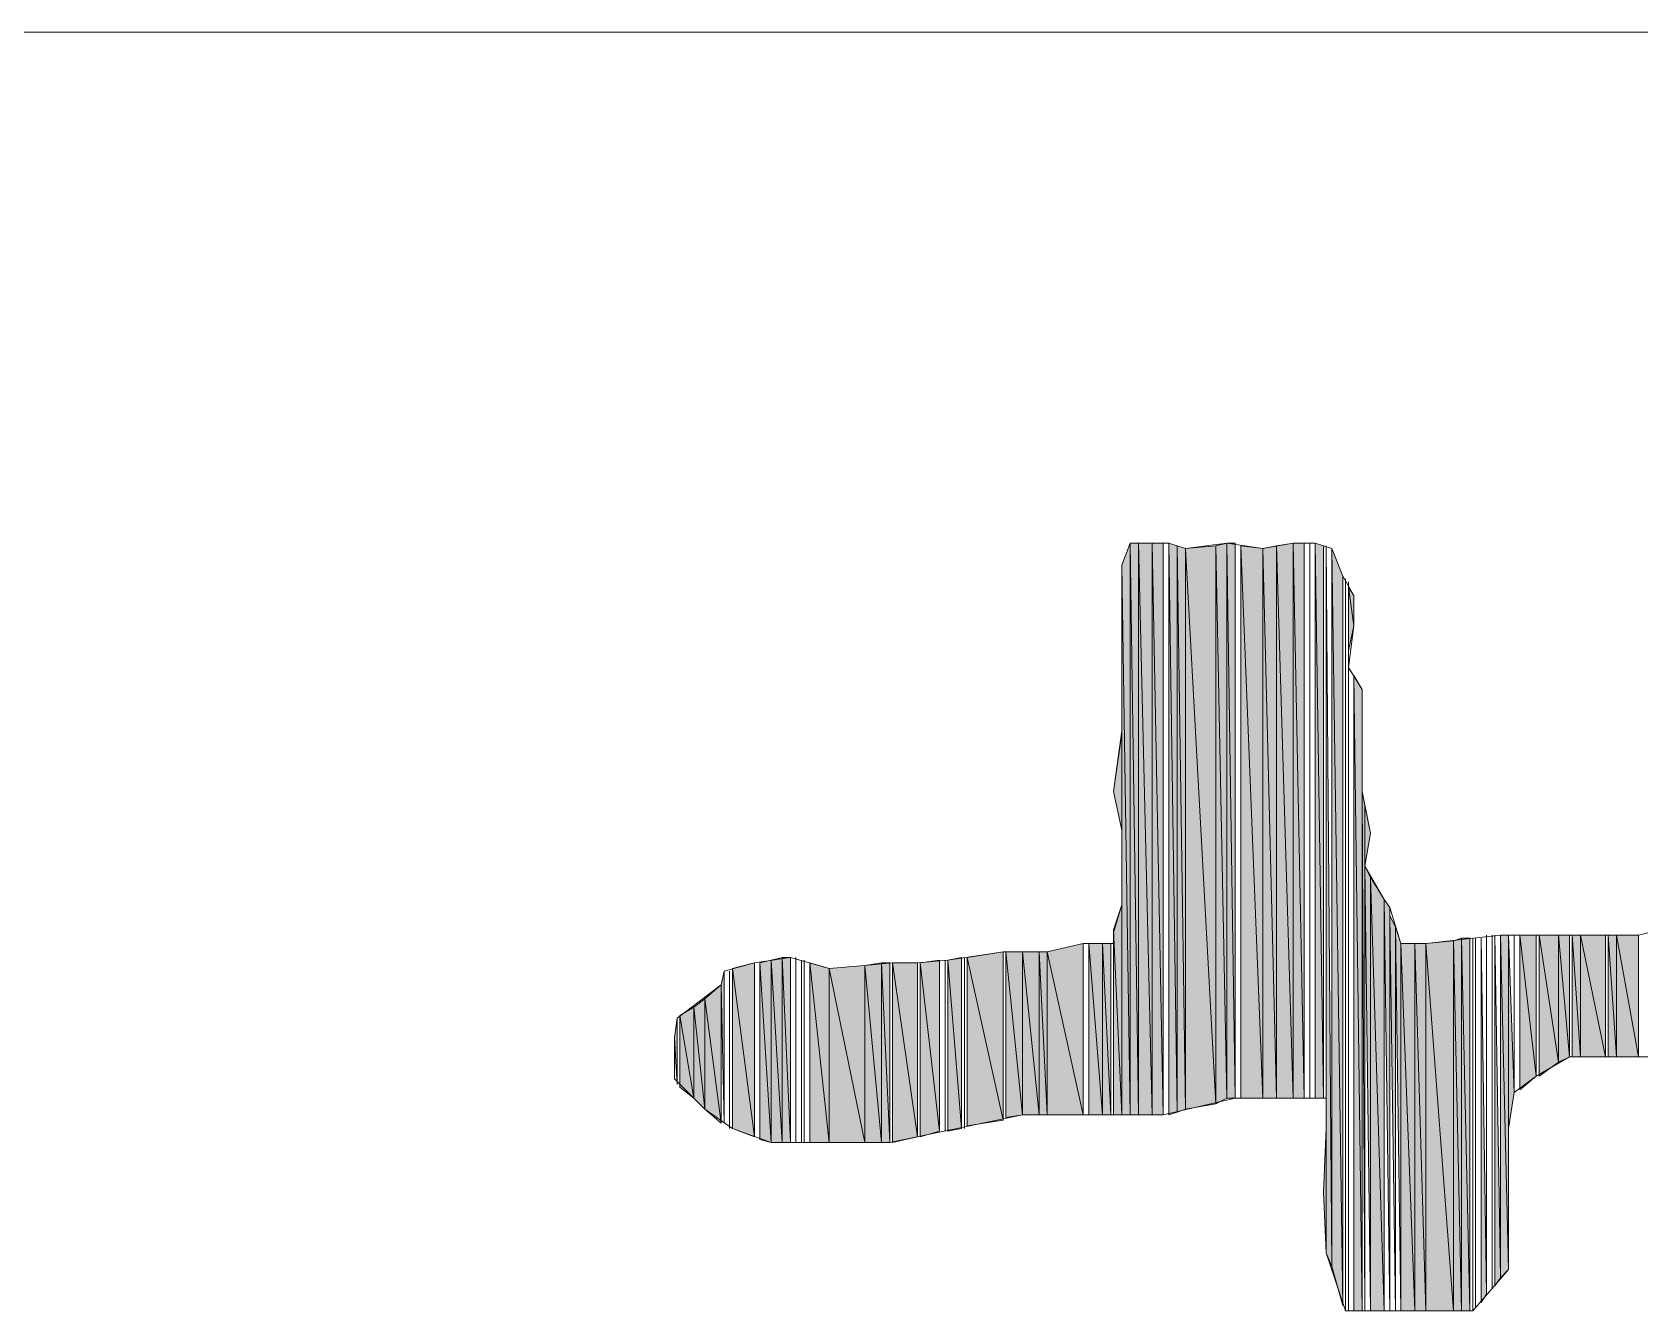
# Model space of a CAD drawing. Header units: millimetres. Extents: x -30643 to 86172, y -19411 to 63186.
# Drawn here: x 82180.1 to 82589.6, y 2880.5 to 3206.3 of the extents above; entities that cross this region are included whole.
import ezdxf

# ---------------------------------------------------------------- set-up
doc = ezdxf.new("R2010")
doc.units = ezdxf.units.MM

msp = doc.modelspace()

# ---------------------------------------------------------------- hatches: boundary and pattern name
h = msp.add_hatch(color=0)
h.dxf.hatch_style = 2
h.paths.add_polyline_path([(82459.75, 2930.44), (82459.75, 3076.1), (82457.64, 3070.47)])
h = msp.add_hatch(color=0)
h.dxf.hatch_style = 2
h.paths.add_polyline_path([(82459.75, 2930.44), (82461.86, 2930.44), (82459.75, 3076.1)])
h = msp.add_hatch(color=0)
h.dxf.hatch_style = 2
h.paths.add_polyline_path([(82461.86, 2930.44), (82461.86, 3076.1), (82459.75, 3076.1)])
h = msp.add_hatch(color=0)
h.dxf.hatch_style = 2
h.paths.add_polyline_path([(82461.86, 2930.44), (82465.38, 2930.44), (82461.86, 3076.1)])
h = msp.add_hatch(color=0)
h.dxf.hatch_style = 2
h.paths.add_polyline_path([(82465.38, 2930.44), (82465.38, 3076.1), (82461.86, 3076.1)])
h = msp.add_hatch(color=0)
h.dxf.hatch_style = 2
h.paths.add_polyline_path([(82465.38, 2930.44), (82468.2, 2930.44), (82465.38, 3076.1)])
h = msp.add_hatch(color=0)
h.dxf.hatch_style = 2
h.paths.add_polyline_path([(82468.2, 2930.44), (82468.2, 3076.1), (82465.38, 3076.1)])
h = msp.add_hatch(color=0)
h.dxf.hatch_style = 2
h.paths.add_polyline_path([(82469.6, 2930.44), (82471.71, 2931.14), (82469.6, 3076.1)])
h = msp.add_hatch(color=0)
h.dxf.hatch_style = 2
h.paths.add_polyline_path([(82471.71, 2931.14), (82471.71, 3075.4), (82469.6, 3076.1)])
h = msp.add_hatch(color=0)
h.dxf.hatch_style = 2
h.paths.add_polyline_path([(82484.38, 2934.66), (82484.38, 3076.1), (82481.57, 3075.4)])
h = msp.add_hatch(color=0)
h.dxf.hatch_style = 2
h.paths.add_polyline_path([(82484.38, 2934.66), (82486.49, 2934.66), (82484.38, 3076.1)])
h = msp.add_hatch(color=0)
h.dxf.hatch_style = 2
h.paths.add_polyline_path([(82486.49, 2934.66), (82486.49, 3076.1), (82484.38, 3076.1)])
h = msp.add_hatch(color=0)
h.dxf.hatch_style = 2
h.paths.add_polyline_path([(82501.27, 2934.66), (82501.27, 3076.1), (82497.05, 3075.4)])
h = msp.add_hatch(color=0)
h.dxf.hatch_style = 2
h.paths.add_polyline_path([(82501.27, 2934.66), (82504.08, 2934.66), (82501.27, 3076.1)])
h = msp.add_hatch(color=0)
h.dxf.hatch_style = 2
h.paths.add_polyline_path([(82504.08, 2934.66), (82504.08, 3076.1), (82501.27, 3076.1)])
h = msp.add_hatch(color=0)
h.dxf.hatch_style = 2
h.paths.add_polyline_path([(82506.9, 2934.66), (82509.01, 2934.66), (82506.9, 3076.1)])
h = msp.add_hatch(color=0)
h.dxf.hatch_style = 2
h.paths.add_polyline_path([(82509.01, 2934.66), (82509.01, 3075.4), (82506.9, 3076.1)])
h = msp.add_hatch(color=0)
h.dxf.hatch_style = 2
h.paths.add_polyline_path([(82471.71, 2931.14), (82473.83, 2931.85), (82471.71, 3075.4)])
h = msp.add_hatch(color=0)
h.dxf.hatch_style = 2
h.paths.add_polyline_path([(82473.83, 2931.85), (82473.83, 3074.69), (82471.71, 3075.4)])
h = msp.add_hatch(color=0)
h.dxf.hatch_style = 2
h.paths.add_polyline_path([(82481.57, 2933.25), (82481.57, 3075.4), (82473.83, 3074.69)])
h = msp.add_hatch(color=0)
h.dxf.hatch_style = 2
h.paths.add_polyline_path([(82473.83, 2931.85), (82481.57, 2933.25), (82473.83, 3074.69)])
h = msp.add_hatch(color=0)
h.dxf.hatch_style = 2
h.paths.add_polyline_path([(82481.57, 2933.25), (82484.38, 2934.66), (82481.57, 3075.4)])
h = msp.add_hatch(color=0)
h.dxf.hatch_style = 2
h.paths.add_polyline_path([(82487.9, 2934.66), (82493.53, 2934.66), (82487.9, 3075.4)])
h = msp.add_hatch(color=0)
h.dxf.hatch_style = 2
h.paths.add_polyline_path([(82493.53, 2934.66), (82493.53, 3074.69), (82487.9, 3075.4)])
h = msp.add_hatch(color=0)
h.dxf.hatch_style = 2
h.paths.add_polyline_path([(82497.05, 2934.66), (82497.05, 3075.4), (82493.53, 3074.69)])
h = msp.add_hatch(color=0)
h.dxf.hatch_style = 2
h.paths.add_polyline_path([(82493.53, 2934.66), (82497.05, 2934.66), (82493.53, 3074.69)])
h = msp.add_hatch(color=0)
h.dxf.hatch_style = 2
h.paths.add_polyline_path([(82497.05, 2934.66), (82501.27, 2934.66), (82497.05, 3075.4)])
h = msp.add_hatch(color=0)
h.dxf.hatch_style = 2
h.paths.add_polyline_path([(82509.71, 2895.25), (82511.12, 2891.74), (82509.71, 3075.4)])
h = msp.add_hatch(color=0)
h.dxf.hatch_style = 2
h.paths.add_polyline_path([(82511.12, 2891.74), (82513.94, 2881.88), (82511.12, 3074.69)])
h = msp.add_hatch(color=0)
h.dxf.hatch_style = 2
h.paths.add_polyline_path([(82513.94, 2881.88), (82513.94, 3067.66), (82511.12, 3074.69)])
h = msp.add_hatch(color=0)
h.dxf.hatch_style = 2
h.paths.add_polyline_path([(82457.64, 2930.44), (82459.75, 2930.44), (82457.64, 3070.47)])
h = msp.add_hatch(color=0)
h.dxf.hatch_style = 2
h.paths.add_polyline_path([(82515.34, 3044.43), (82515.34, 3048.66), (82515.34, 3066.25)])
h = msp.add_hatch(color=0)
h.dxf.hatch_style = 2
h.paths.add_polyline_path([(82515.34, 3048.66), (82516.75, 3054.99), (82515.34, 3064.84)])
h = msp.add_hatch(color=0)
h.dxf.hatch_style = 2
h.paths.add_polyline_path([(82516.75, 3054.99), (82516.75, 3062.73), (82515.34, 3064.84)])
h = msp.add_hatch(color=0)
h.dxf.hatch_style = 2
h.paths.add_polyline_path([(82516.75, 2880.48), (82518.86, 2880.48), (82516.75, 3042.32)])
h = msp.add_hatch(color=0)
h.dxf.hatch_style = 2
h.paths.add_polyline_path([(82518.86, 2880.48), (82518.86, 3038.8), (82516.75, 3042.32)])
h = msp.add_hatch(color=0)
h.dxf.hatch_style = 2
h.paths.add_polyline_path([(82457.64, 3002.92), (82457.64, 3027.55), (82455.53, 3012.77)])
h = msp.add_hatch(color=0)
h.dxf.hatch_style = 2
h.paths.add_polyline_path([(82519.57, 2880.48), (82519.57, 3009.25), (82518.86, 3012.77)])
h = msp.add_hatch(color=0)
h.dxf.hatch_style = 2
h.paths.add_polyline_path([(82519.57, 2993.77), (82520.97, 3002.21), (82519.57, 3009.25)])
h = msp.add_hatch(color=0)
h.dxf.hatch_style = 2
h.paths.add_polyline_path([(82520.97, 2880.48), (82520.97, 2990.95), (82519.57, 2993.77)])
h = msp.add_hatch(color=0)
h.dxf.hatch_style = 2
h.paths.add_polyline_path([(82520.97, 2880.48), (82524.49, 2880.48), (82520.97, 2990.95)])
h = msp.add_hatch(color=0)
h.dxf.hatch_style = 2
h.paths.add_polyline_path([(82524.49, 2880.48), (82524.49, 2985.32), (82520.97, 2990.95)])
h = msp.add_hatch(color=0)
h.dxf.hatch_style = 2
h.paths.add_polyline_path([(82457.64, 2930.44), (82457.64, 2983.92), (82455.53, 2977.58)])
h = msp.add_hatch(color=0)
h.dxf.hatch_style = 2
h.paths.add_polyline_path([(82525.9, 2880.48), (82525.9, 2983.21), (82524.49, 2985.32)])
h = msp.add_hatch(color=0)
h.dxf.hatch_style = 2
h.paths.add_polyline_path([(82525.9, 2880.48), (82525.9, 2981.1), (82525.9, 2983.21)])
h = msp.add_hatch(color=0)
h.dxf.hatch_style = 2
h.paths.add_polyline_path([(82455.53, 2930.44), (82457.64, 2930.44), (82455.53, 2977.58)])
h = msp.add_hatch(color=0)
h.dxf.hatch_style = 2
h.paths.add_polyline_path([(82527.31, 2880.48), (82527.31, 2978.29), (82525.9, 2981.1)])
h = msp.add_hatch(color=0)
h.dxf.hatch_style = 2
h.paths.add_polyline_path([(82528.71, 2880.48), (82528.71, 2974.07), (82527.31, 2978.29)])
h = msp.add_hatch(color=0)
h.dxf.hatch_style = 2
h.paths.add_polyline_path([(82447.79, 2930.44), (82447.79, 2974.07), (82438.64, 2971.96)])
h = msp.add_hatch(color=0)
h.dxf.hatch_style = 2
h.paths.add_polyline_path([(82449.2, 2930.44), (82452.72, 2930.44), (82449.2, 2974.07)])
h = msp.add_hatch(color=0)
h.dxf.hatch_style = 2
h.paths.add_polyline_path([(82452.72, 2930.44), (82452.72, 2974.07), (82449.2, 2974.07)])
h = msp.add_hatch(color=0)
h.dxf.hatch_style = 2
h.paths.add_polyline_path([(82452.72, 2930.44), (82454.83, 2930.44), (82452.72, 2974.07)])
h = msp.add_hatch(color=0)
h.dxf.hatch_style = 2
h.paths.add_polyline_path([(82454.83, 2930.44), (82454.83, 2974.07), (82452.72, 2974.07)])
h = msp.add_hatch(color=0)
h.dxf.hatch_style = 2
h.paths.add_polyline_path([(82528.71, 2880.48), (82532.23, 2880.48), (82528.71, 2974.07)])
h = msp.add_hatch(color=0)
h.dxf.hatch_style = 2
h.paths.add_polyline_path([(82532.23, 2880.48), (82532.23, 2974.07), (82528.71, 2974.07)])
h = msp.add_hatch(color=0)
h.dxf.hatch_style = 2
h.paths.add_polyline_path([(82532.23, 2880.48), (82535.05, 2880.48), (82532.23, 2974.07)])
h = msp.add_hatch(color=0)
h.dxf.hatch_style = 2
h.paths.add_polyline_path([(82535.05, 2880.48), (82535.05, 2974.07), (82532.23, 2974.07)])
h = msp.add_hatch(color=0)
h.dxf.hatch_style = 2
h.paths.add_polyline_path([(82542.08, 2880.48), (82542.08, 2974.77), (82535.05, 2974.07)])
h = msp.add_hatch(color=0)
h.dxf.hatch_style = 2
h.paths.add_polyline_path([(82535.05, 2880.48), (82542.08, 2880.48), (82535.05, 2974.07)])
h = msp.add_hatch(color=0)
h.dxf.hatch_style = 2
h.paths.add_polyline_path([(82544.19, 2880.48), (82544.19, 2975.47), (82542.08, 2974.77)])
h = msp.add_hatch(color=0)
h.dxf.hatch_style = 2
h.paths.add_polyline_path([(82542.08, 2880.48), (82544.19, 2880.48), (82542.08, 2974.77)])
h = msp.add_hatch(color=0)
h.dxf.hatch_style = 2
h.paths.add_polyline_path([(82544.19, 2880.48), (82546.3, 2880.48), (82544.19, 2975.47)])
h = msp.add_hatch(color=0)
h.dxf.hatch_style = 2
h.paths.add_polyline_path([(82546.3, 2880.48), (82546.3, 2975.47), (82544.19, 2975.47)])
h = msp.add_hatch(color=0)
h.dxf.hatch_style = 2
h.paths.add_polyline_path([(82549.12, 2882.59), (82550.53, 2884.7), (82549.12, 2975.47)])
h = msp.add_hatch(color=0)
h.dxf.hatch_style = 2
h.paths.add_polyline_path([(82552.64, 2886.81), (82554.05, 2888.92), (82552.64, 2976.18)])
h = msp.add_hatch(color=0)
h.dxf.hatch_style = 2
h.paths.add_polyline_path([(82554.05, 2888.92), (82556.16, 2891.03), (82554.05, 2976.18)])
h = msp.add_hatch(color=0)
h.dxf.hatch_style = 2
h.paths.add_polyline_path([(82556.16, 2891.03), (82556.16, 2976.18), (82554.05, 2976.18)])
h = msp.add_hatch(color=0)
h.dxf.hatch_style = 2
h.paths.add_polyline_path([(82556.16, 2926.92), (82557.56, 2936.07), (82556.16, 2976.18)])
h = msp.add_hatch(color=0)
h.dxf.hatch_style = 2
h.paths.add_polyline_path([(82558.97, 2936.77), (82563.19, 2940.29), (82558.97, 2976.18)])
h = msp.add_hatch(color=0)
h.dxf.hatch_style = 2
h.paths.add_polyline_path([(82563.19, 2940.29), (82563.19, 2976.18), (82558.97, 2976.18)])
h = msp.add_hatch(color=0)
h.dxf.hatch_style = 2
h.paths.add_polyline_path([(82563.9, 2940.29), (82568.82, 2943.81), (82563.9, 2976.18)])
h = msp.add_hatch(color=0)
h.dxf.hatch_style = 2
h.paths.add_polyline_path([(82568.82, 2943.81), (82568.82, 2976.18), (82563.9, 2976.18)])
h = msp.add_hatch(color=0)
h.dxf.hatch_style = 2
h.paths.add_polyline_path([(82568.82, 2943.81), (82571.64, 2945.22), (82568.82, 2976.18)])
h = msp.add_hatch(color=0)
h.dxf.hatch_style = 2
h.paths.add_polyline_path([(82571.64, 2945.22), (82571.64, 2976.18), (82568.82, 2976.18)])
h = msp.add_hatch(color=0)
h.dxf.hatch_style = 2
h.paths.add_polyline_path([(82572.34, 2945.22), (82574.45, 2945.22), (82572.34, 2976.18)])
h = msp.add_hatch(color=0)
h.dxf.hatch_style = 2
h.paths.add_polyline_path([(82574.45, 2945.22), (82574.45, 2976.18), (82572.34, 2976.18)])
h = msp.add_hatch(color=0)
h.dxf.hatch_style = 2
h.paths.add_polyline_path([(82574.45, 2945.22), (82580.79, 2945.22), (82574.45, 2976.18)])
h = msp.add_hatch(color=0)
h.dxf.hatch_style = 2
h.paths.add_polyline_path([(82580.79, 2945.22), (82580.79, 2976.18), (82574.45, 2976.18)])
h = msp.add_hatch(color=0)
h.dxf.hatch_style = 2
h.paths.add_polyline_path([(82581.49, 2945.22), (82583.6, 2945.22), (82581.49, 2976.18)])
h = msp.add_hatch(color=0)
h.dxf.hatch_style = 2
h.paths.add_polyline_path([(82583.6, 2945.22), (82583.6, 2976.18), (82581.49, 2976.18)])
h = msp.add_hatch(color=0)
h.dxf.hatch_style = 2
h.paths.add_polyline_path([(82583.6, 2945.22), (82589.23, 2945.22), (82583.6, 2976.18)])
h = msp.add_hatch(color=0)
h.dxf.hatch_style = 2
h.paths.add_polyline_path([(82589.23, 2945.22), (82589.23, 2976.18), (82583.6, 2976.18)])
h = msp.add_hatch(color=0)
h.dxf.hatch_style = 2
h.paths.add_polyline_path([(82364.05, 2924.81), (82364.05, 2969.14), (82358.42, 2967.73)])
h = msp.add_hatch(color=0)
h.dxf.hatch_style = 2
h.paths.add_polyline_path([(82368.27, 2923.4), (82368.27, 2969.84), (82365.46, 2969.14)])
h = msp.add_hatch(color=0)
h.dxf.hatch_style = 2
h.paths.add_polyline_path([(82365.46, 2924.1), (82368.27, 2923.4), (82365.46, 2969.14)])
h = msp.add_hatch(color=0)
h.dxf.hatch_style = 2
h.paths.add_polyline_path([(82371.09, 2923.4), (82371.09, 2970.55), (82368.27, 2969.84)])
h = msp.add_hatch(color=0)
h.dxf.hatch_style = 2
h.paths.add_polyline_path([(82368.27, 2923.4), (82371.09, 2923.4), (82368.27, 2969.84)])
h = msp.add_hatch(color=0)
h.dxf.hatch_style = 2
h.paths.add_polyline_path([(82371.09, 2923.4), (82373.2, 2923.4), (82371.09, 2970.55)])
h = msp.add_hatch(color=0)
h.dxf.hatch_style = 2
h.paths.add_polyline_path([(82373.2, 2923.4), (82373.2, 2970.55), (82371.09, 2970.55)])
h = msp.add_hatch(color=0)
h.dxf.hatch_style = 2
h.paths.add_polyline_path([(82378.13, 2923.4), (82383.05, 2923.4), (82378.13, 2969.14)])
h = msp.add_hatch(color=0)
h.dxf.hatch_style = 2
h.paths.add_polyline_path([(82383.05, 2923.4), (82383.05, 2967.73), (82378.13, 2969.14)])
h = msp.add_hatch(color=0)
h.dxf.hatch_style = 2
h.paths.add_polyline_path([(82396.42, 2923.4), (82396.42, 2969.14), (82392.2, 2968.44)])
h = msp.add_hatch(color=0)
h.dxf.hatch_style = 2
h.paths.add_polyline_path([(82396.42, 2923.4), (82398.53, 2923.4), (82396.42, 2969.14)])
h = msp.add_hatch(color=0)
h.dxf.hatch_style = 2
h.paths.add_polyline_path([(82398.53, 2923.4), (82398.53, 2969.14), (82396.42, 2969.14)])
h = msp.add_hatch(color=0)
h.dxf.hatch_style = 2
h.paths.add_polyline_path([(82399.24, 2923.4), (82405.57, 2924.81), (82399.24, 2969.14)])
h = msp.add_hatch(color=0)
h.dxf.hatch_style = 2
h.paths.add_polyline_path([(82405.57, 2924.81), (82405.57, 2969.14), (82399.24, 2969.14)])
h = msp.add_hatch(color=0)
h.dxf.hatch_style = 2
h.paths.add_polyline_path([(82411.2, 2926.22), (82411.2, 2969.84), (82406.27, 2969.14)])
h = msp.add_hatch(color=0)
h.dxf.hatch_style = 2
h.paths.add_polyline_path([(82406.27, 2924.81), (82411.2, 2926.22), (82406.27, 2969.14)])
h = msp.add_hatch(color=0)
h.dxf.hatch_style = 2
h.paths.add_polyline_path([(82416.83, 2926.92), (82416.83, 2970.55), (82413.31, 2969.84)])
h = msp.add_hatch(color=0)
h.dxf.hatch_style = 2
h.paths.add_polyline_path([(82413.31, 2926.22), (82416.83, 2926.92), (82413.31, 2969.84)])
h = msp.add_hatch(color=0)
h.dxf.hatch_style = 2
h.paths.add_polyline_path([(82427.38, 2929.03), (82427.38, 2971.96), (82418.24, 2970.55)])
h = msp.add_hatch(color=0)
h.dxf.hatch_style = 2
h.paths.add_polyline_path([(82418.24, 2927.62), (82427.38, 2929.03), (82418.24, 2970.55)])
h = msp.add_hatch(color=0)
h.dxf.hatch_style = 2
h.paths.add_polyline_path([(82428.09, 2929.73), (82432.31, 2930.44), (82428.09, 2971.96)])
h = msp.add_hatch(color=0)
h.dxf.hatch_style = 2
h.paths.add_polyline_path([(82432.31, 2930.44), (82432.31, 2971.96), (82428.09, 2971.96)])
h = msp.add_hatch(color=0)
h.dxf.hatch_style = 2
h.paths.add_polyline_path([(82432.31, 2930.44), (82436.53, 2930.44), (82432.31, 2971.96)])
h = msp.add_hatch(color=0)
h.dxf.hatch_style = 2
h.paths.add_polyline_path([(82436.53, 2930.44), (82436.53, 2971.96), (82432.31, 2971.96)])
h = msp.add_hatch(color=0)
h.dxf.hatch_style = 2
h.paths.add_polyline_path([(82436.53, 2930.44), (82438.64, 2930.44), (82436.53, 2971.96)])
h = msp.add_hatch(color=0)
h.dxf.hatch_style = 2
h.paths.add_polyline_path([(82438.64, 2930.44), (82438.64, 2971.96), (82436.53, 2971.96)])
h = msp.add_hatch(color=0)
h.dxf.hatch_style = 2
h.paths.add_polyline_path([(82438.64, 2930.44), (82447.79, 2930.44), (82438.64, 2971.96)])
h = msp.add_hatch(color=0)
h.dxf.hatch_style = 2
h.paths.add_polyline_path([(82356.31, 2928.33), (82356.31, 2967.03), (82355.61, 2963.51)])
h = msp.add_hatch(color=0)
h.dxf.hatch_style = 2
h.paths.add_polyline_path([(82358.42, 2926.92), (82364.05, 2924.81), (82358.42, 2967.73)])
h = msp.add_hatch(color=0)
h.dxf.hatch_style = 2
h.paths.add_polyline_path([(82392.2, 2923.4), (82392.2, 2968.44), (82383.05, 2967.73)])
h = msp.add_hatch(color=0)
h.dxf.hatch_style = 2
h.paths.add_polyline_path([(82383.05, 2923.4), (82392.2, 2923.4), (82383.05, 2967.73)])
h = msp.add_hatch(color=0)
h.dxf.hatch_style = 2
h.paths.add_polyline_path([(82392.2, 2923.4), (82396.42, 2923.4), (82392.2, 2968.44)])
h = msp.add_hatch(color=0)
h.dxf.hatch_style = 2
h.paths.add_polyline_path([(82355.61, 2928.33), (82355.61, 2963.51), (82351.39, 2959.99)])
h = msp.add_hatch(color=0)
h.dxf.hatch_style = 2
h.paths.add_polyline_path([(82348.57, 2934.66), (82348.57, 2957.88), (82345.05, 2955.77)])
h = msp.add_hatch(color=0)
h.dxf.hatch_style = 2
h.paths.add_polyline_path([(82351.39, 2931.85), (82351.39, 2959.99), (82348.57, 2957.88)])
h = msp.add_hatch(color=0)
h.dxf.hatch_style = 2
h.paths.add_polyline_path([(82348.57, 2934.66), (82351.39, 2931.85), (82348.57, 2957.88)])
h = msp.add_hatch(color=0)
h.dxf.hatch_style = 2
h.paths.add_polyline_path([(82351.39, 2931.85), (82355.61, 2928.33), (82351.39, 2959.99)])
h = msp.add_hatch(color=0)
h.dxf.hatch_style = 2
h.paths.add_polyline_path([(82344.35, 2938.18), (82344.35, 2955.07), (82343.65, 2950.14)])
h = msp.add_hatch(color=0)
h.dxf.hatch_style = 2
h.paths.add_polyline_path([(82345.05, 2937.47), (82348.57, 2934.66), (82345.05, 2955.77)])
h = msp.add_hatch(color=0)
h.dxf.hatch_style = 2
h.paths.add_polyline_path([(82509.71, 2895.25), (82509.71, 2926.92), (82509.01, 2910.74)])

# ---------------------------------------------------------------- linework, layer by layer
at = {"color": 0, "lineweight": 0}
for points in [[(77346.82, 3206.28), (84204.88, 3206.28)], [(82607.52, 2945.22), (82583.6, 2945.22), (82571.64, 2945.22), (82563.19, 2940.29), (82557.56, 2936.07), (82556.16, 2926.92), (82556.16, 2907.92), (82556.16, 2891.03), (82547.01, 2880.48), (82525.9, 2880.48), (82514.64, 2880.48), (82509.71, 2895.25), (82509.01, 2910.74), (82509.71, 2926.92), (82509.71, 2934.66), (82497.05, 2934.66), (82486.49, 2934.66), (82468.2, 2930.44), (82454.83, 2930.44), (82432.31, 2930.44), (82398.53, 2923.4), (82368.27, 2923.4), (82358.42, 2926.92), (82351.39, 2931.85), (82343.65, 2939.59), (82343.65, 2950.14), (82344.35, 2955.07), (82355.61, 2963.51), (82356.31, 2967.03), (82364.05, 2969.14), (82373.2, 2970.55), (82383.05, 2967.73), (82392.2, 2968.44), (82399.24, 2969.14), (82405.57, 2969.14), (82413.31, 2969.84), (82427.38, 2971.96), (82438.64, 2971.96), (82447.79, 2974.07), (82452.72, 2974.07), (82455.53, 2974.07), (82455.53, 2976.88), (82457.64, 2983.92), (82457.64, 2989.55), (82457.64, 3002.92), (82455.53, 3012.77), (82457.64, 3028.25), (82457.64, 3043.03), (82457.64, 3054.29), (82457.64, 3061.32), (82457.64, 3070.47), (82459.75, 3076.1), (82469.6, 3076.1), (82473.83, 3074.69), (82484.38, 3076.1), (82493.53, 3074.69), (82501.27, 3076.1), (82506.9, 3076.1), (82511.12, 3074.69), (82513.94, 3067.66), (82516.75, 3062.73), (82516.75, 3054.99), (82515.34, 3044.43), (82518.86, 3038.8), (82518.86, 3023.32), (82518.86, 3012.77), (82520.97, 3002.21), (82519.57, 2993.77), (82524.49, 2985.32), (82525.9, 2983.21), (82528.71, 2974.07), (82535.05, 2974.07), (82554.05, 2976.18), (82563.9, 2976.18), (82572.34, 2976.18), (82583.6, 2976.18), (82589.23, 2976.18), (82600.49, 2978.99)]]:
    msp.add_lwpolyline(points, dxfattribs=at)
for points in [[(82459.75, 2930.44), (82459.75, 3076.1), (82457.64, 3070.47)], [(82459.75, 2930.44), (82461.86, 2930.44), (82459.75, 3076.1)], [(82461.86, 2930.44), (82461.86, 3076.1), (82459.75, 3076.1)], [(82461.86, 2930.44), (82465.38, 2930.44), (82461.86, 3076.1)], [(82465.38, 2930.44), (82465.38, 3076.1), (82461.86, 3076.1)], [(82465.38, 2930.44), (82468.2, 2930.44), (82465.38, 3076.1)], [(82468.2, 2930.44), (82468.2, 3076.1), (82465.38, 3076.1)], [(82468.2, 2930.44), (82468.2, 3076.1)], [(82469.6, 2930.44), (82469.6, 3076.1)], [(82469.6, 2930.44), (82471.71, 2931.14), (82469.6, 3076.1)], [(82471.71, 2931.14), (82471.71, 3075.4), (82469.6, 3076.1)], [(82484.38, 2934.66), (82484.38, 3076.1), (82481.57, 3075.4)], [(82484.38, 2934.66), (82486.49, 2934.66), (82484.38, 3076.1)], [(82486.49, 2934.66), (82486.49, 3076.1), (82484.38, 3076.1)], [(82486.49, 2934.66), (82486.49, 3076.1)], [(82501.27, 2934.66), (82501.27, 3076.1), (82497.05, 3075.4)], [(82501.27, 2934.66), (82504.08, 2934.66), (82501.27, 3076.1)], [(82504.08, 2934.66), (82504.08, 3076.1), (82501.27, 3076.1)], [(82504.08, 2934.66), (82504.08, 3076.1)], [(82505.49, 2934.66), (82505.49, 3076.1)], [(82505.49, 2934.66), (82505.49, 3076.1)], [(82506.9, 2934.66), (82506.9, 3076.1)], [(82506.9, 2934.66), (82509.01, 2934.66), (82506.9, 3076.1)], [(82509.01, 2934.66), (82509.01, 3075.4), (82506.9, 3076.1)], [(82471.71, 2931.14), (82473.83, 2931.85), (82471.71, 3075.4)], [(82473.83, 2931.85), (82473.83, 3074.69), (82471.71, 3075.4)], [(82481.57, 2933.25), (82481.57, 3075.4), (82473.83, 3074.69)], [(82473.83, 2931.85), (82481.57, 2933.25), (82473.83, 3074.69)], [(82481.57, 2933.25), (82484.38, 2934.66), (82481.57, 3075.4)], [(82487.9, 2934.66), (82487.9, 3075.4)], [(82487.9, 2934.66), (82493.53, 2934.66), (82487.9, 3075.4)], [(82493.53, 2934.66), (82493.53, 3074.69), (82487.9, 3075.4)], [(82497.05, 2934.66), (82497.05, 3075.4), (82493.53, 3074.69)], [(82493.53, 2934.66), (82497.05, 2934.66), (82493.53, 3074.69)], [(82497.05, 2934.66), (82501.27, 2934.66), (82497.05, 3075.4)], [(82509.01, 2934.66), (82509.01, 3075.4)], [(82509.71, 2934.66), (82509.71, 3075.4)], [(82509.71, 2895.25), (82511.12, 2891.74), (82509.71, 3075.4)], [(82511.12, 2891.74), (82511.12, 3074.69)], [(82511.12, 2891.74), (82513.94, 2881.88), (82511.12, 3074.69)], [(82513.94, 2881.88), (82513.94, 3067.66), (82511.12, 3074.69)], [(82457.64, 2930.44), (82459.75, 2930.44), (82457.64, 3070.47)], [(82513.94, 2881.88), (82513.94, 3067.66)], [(82514.64, 2880.48), (82514.64, 3066.95)], [(82514.64, 2880.48), (82514.64, 3066.95)], [(82515.34, 2880.48), (82515.34, 3066.25)], [(82515.34, 3044.43), (82515.34, 3048.66), (82515.34, 3066.25)], [(82515.34, 3048.66), (82515.34, 3064.84)], [(82515.34, 3048.66), (82516.75, 3054.99), (82515.34, 3064.84)], [(82516.75, 3054.99), (82516.75, 3062.73), (82515.34, 3064.84)], [(82515.34, 2880.48), (82515.34, 3044.43)], [(82515.34, 2880.48), (82515.34, 3043.73)], [(82515.34, 2880.48), (82515.34, 3043.73)], [(82516.75, 2880.48), (82516.75, 3042.32)], [(82516.75, 2880.48), (82518.86, 2880.48), (82516.75, 3042.32)], [(82518.86, 2880.48), (82518.86, 3038.8), (82516.75, 3042.32)], [(82457.64, 3002.92), (82457.64, 3027.55), (82455.53, 3012.77)], [(82457.64, 2930.44), (82457.64, 3028.25)], [(82457.64, 2930.44), (82457.64, 3027.55)], [(82518.86, 2880.48), (82518.86, 3012.77)], [(82519.57, 2880.48), (82519.57, 3009.25), (82518.86, 3012.77)], [(82519.57, 2993.77), (82520.97, 3002.21), (82519.57, 3009.25)], [(82519.57, 2880.48), (82519.57, 2993.77)], [(82520.97, 2880.48), (82520.97, 2990.95), (82519.57, 2993.77)], [(82520.97, 2880.48), (82524.49, 2880.48), (82520.97, 2990.95)], [(82524.49, 2880.48), (82524.49, 2985.32), (82520.97, 2990.95)], [(82457.64, 2930.44), (82457.64, 2983.92), (82455.53, 2977.58)], [(82524.49, 2880.48), (82524.49, 2985.32)], [(82525.9, 2880.48), (82525.9, 2983.21), (82524.49, 2985.32)], [(82525.9, 2880.48), (82525.9, 2983.21)], [(82525.9, 2880.48), (82525.9, 2981.1), (82525.9, 2983.21)], [(82455.53, 2930.44), (82455.53, 2977.58)], [(82455.53, 2930.44), (82457.64, 2930.44), (82455.53, 2977.58)], [(82525.9, 2880.48), (82525.9, 2981.1)], [(82527.31, 2880.48), (82527.31, 2978.29), (82525.9, 2981.1)], [(82527.31, 2880.48), (82527.31, 2978.29)], [(82528.71, 2880.48), (82528.71, 2974.07), (82527.31, 2978.29)], [(82447.79, 2930.44), (82447.79, 2974.07), (82438.64, 2971.96)], [(82447.79, 2930.44), (82447.79, 2974.07)], [(82447.79, 2930.44), (82447.79, 2974.07)], [(82447.79, 2930.44), (82447.79, 2974.07)], [(82449.2, 2930.44), (82449.2, 2974.07)], [(82449.2, 2930.44), (82452.72, 2930.44), (82449.2, 2974.07)], [(82452.72, 2930.44), (82452.72, 2974.07), (82449.2, 2974.07)], [(82452.72, 2930.44), (82454.83, 2930.44), (82452.72, 2974.07)], [(82454.83, 2930.44), (82454.83, 2974.07), (82452.72, 2974.07)], [(82454.83, 2930.44), (82454.83, 2974.07)], [(82455.53, 2930.44), (82455.53, 2976.88)], [(82455.53, 2930.44), (82455.53, 2974.07)], [(82528.71, 2880.48), (82532.23, 2880.48), (82528.71, 2974.07)], [(82532.23, 2880.48), (82532.23, 2974.07), (82528.71, 2974.07)], [(82532.23, 2880.48), (82535.05, 2880.48), (82532.23, 2974.07)], [(82535.05, 2880.48), (82535.05, 2974.07), (82532.23, 2974.07)], [(82542.08, 2880.48), (82542.08, 2974.77), (82535.05, 2974.07)], [(82535.05, 2880.48), (82542.08, 2880.48), (82535.05, 2974.07)], [(82544.19, 2880.48), (82544.19, 2975.47), (82542.08, 2974.77)], [(82542.08, 2880.48), (82544.19, 2880.48), (82542.08, 2974.77)], [(82544.19, 2880.48), (82546.3, 2880.48), (82544.19, 2975.47)], [(82546.3, 2880.48), (82546.3, 2975.47), (82544.19, 2975.47)], [(82546.3, 2880.48), (82546.3, 2975.47)], [(82547.01, 2880.48), (82547.01, 2975.47)], [(82547.01, 2880.48), (82547.01, 2975.47)], [(82547.71, 2881.18), (82547.71, 2975.47)], [(82547.71, 2881.18), (82547.71, 2975.47)], [(82549.12, 2882.59), (82549.12, 2975.47)], [(82549.12, 2882.59), (82550.53, 2884.7), (82549.12, 2975.47)], [(82550.53, 2884.7), (82550.53, 2976.18)], [(82550.53, 2884.7), (82550.53, 2976.18)], [(82551.93, 2886.11), (82551.93, 2976.18)], [(82551.93, 2886.11), (82551.93, 2976.18)], [(82552.64, 2886.81), (82552.64, 2976.18)], [(82552.64, 2886.81), (82554.05, 2888.92), (82552.64, 2976.18)], [(82554.05, 2888.92), (82554.05, 2976.18)], [(82554.05, 2888.92), (82556.16, 2891.03), (82554.05, 2976.18)], [(82556.16, 2891.03), (82556.16, 2976.18), (82554.05, 2976.18)], [(82556.16, 2926.92), (82557.56, 2936.07), (82556.16, 2976.18)], [(82557.56, 2936.07), (82557.56, 2976.18)], [(82557.56, 2936.07), (82557.56, 2976.18)], [(82558.97, 2936.77), (82558.97, 2976.18)], [(82558.97, 2936.77), (82563.19, 2940.29), (82558.97, 2976.18)], [(82563.19, 2940.29), (82563.19, 2976.18), (82558.97, 2976.18)], [(82563.19, 2940.29), (82563.19, 2976.18)], [(82563.9, 2940.29), (82563.9, 2976.18)], [(82563.9, 2940.29), (82568.82, 2943.81), (82563.9, 2976.18)], [(82568.82, 2943.81), (82568.82, 2976.18), (82563.9, 2976.18)], [(82568.82, 2943.81), (82571.64, 2945.22), (82568.82, 2976.18)], [(82571.64, 2945.22), (82571.64, 2976.18), (82568.82, 2976.18)], [(82571.64, 2945.22), (82571.64, 2976.18)], [(82571.64, 2945.22), (82571.64, 2976.18)], [(82571.64, 2945.22), (82571.64, 2976.18)], [(82572.34, 2945.22), (82572.34, 2976.18)], [(82572.34, 2945.22), (82574.45, 2945.22), (82572.34, 2976.18)], [(82574.45, 2945.22), (82574.45, 2976.18), (82572.34, 2976.18)], [(82574.45, 2945.22), (82580.79, 2945.22), (82574.45, 2976.18)], [(82580.79, 2945.22), (82580.79, 2976.18), (82574.45, 2976.18)], [(82580.79, 2945.22), (82580.79, 2976.18)], [(82581.49, 2945.22), (82581.49, 2976.18)], [(82581.49, 2945.22), (82583.6, 2945.22), (82581.49, 2976.18)], [(82583.6, 2945.22), (82583.6, 2976.18), (82581.49, 2976.18)], [(82583.6, 2945.22), (82583.6, 2976.18)], [(82583.6, 2945.22), (82583.6, 2976.18)], [(82583.6, 2945.22), (82589.23, 2945.22), (82583.6, 2976.18)], [(82589.23, 2945.22), (82589.23, 2976.18), (82583.6, 2976.18)], [(82589.23, 2945.22), (82589.23, 2976.18)], [(82364.05, 2924.81), (82364.05, 2969.14), (82358.42, 2967.73)], [(82364.05, 2924.81), (82364.05, 2969.14)], [(82368.27, 2923.4), (82368.27, 2969.84), (82365.46, 2969.14)], [(82365.46, 2924.1), (82365.46, 2969.14)], [(82365.46, 2924.1), (82368.27, 2923.4), (82365.46, 2969.14)], [(82371.09, 2923.4), (82371.09, 2970.55), (82368.27, 2969.84)], [(82368.27, 2923.4), (82371.09, 2923.4), (82368.27, 2969.84)], [(82371.09, 2923.4), (82373.2, 2923.4), (82371.09, 2970.55)], [(82373.2, 2923.4), (82373.2, 2970.55), (82371.09, 2970.55)], [(82373.2, 2923.4), (82373.2, 2970.55)], [(82374.61, 2923.4), (82374.61, 2970.55)], [(82374.61, 2923.4), (82374.61, 2970.55)], [(82374.61, 2923.4), (82374.61, 2970.55)], [(82374.61, 2923.4), (82374.61, 2970.55)], [(82376.01, 2923.4), (82376.01, 2969.84)], [(82376.01, 2923.4), (82376.01, 2969.84)], [(82376.72, 2923.4), (82376.72, 2969.84)], [(82376.72, 2923.4), (82376.72, 2969.84)], [(82378.13, 2923.4), (82378.13, 2969.14)], [(82378.13, 2923.4), (82378.13, 2969.14)], [(82378.13, 2923.4), (82378.13, 2969.14)], [(82378.13, 2923.4), (82383.05, 2923.4), (82378.13, 2969.14)], [(82383.05, 2923.4), (82383.05, 2967.73), (82378.13, 2969.14)], [(82396.42, 2923.4), (82396.42, 2969.14), (82392.2, 2968.44)], [(82396.42, 2923.4), (82398.53, 2923.4), (82396.42, 2969.14)], [(82398.53, 2923.4), (82398.53, 2969.14), (82396.42, 2969.14)], [(82398.53, 2923.4), (82398.53, 2969.14)], [(82399.24, 2923.4), (82399.24, 2969.14)], [(82399.24, 2923.4), (82405.57, 2924.81), (82399.24, 2969.14)], [(82405.57, 2924.81), (82405.57, 2969.14), (82399.24, 2969.14)], [(82405.57, 2924.81), (82405.57, 2969.14)], [(82411.2, 2926.22), (82411.2, 2969.84), (82406.27, 2969.14)], [(82406.27, 2924.81), (82406.27, 2969.14)], [(82406.27, 2924.81), (82411.2, 2926.22), (82406.27, 2969.14)], [(82411.2, 2926.22), (82411.2, 2969.84)], [(82412.61, 2926.22), (82412.61, 2969.84)], [(82412.61, 2926.22), (82412.61, 2969.84)], [(82416.83, 2926.92), (82416.83, 2970.55), (82413.31, 2969.84)], [(82413.31, 2926.22), (82413.31, 2969.84)], [(82413.31, 2926.22), (82416.83, 2926.92), (82413.31, 2969.84)], [(82416.83, 2926.92), (82416.83, 2970.55)], [(82417.53, 2926.92), (82417.53, 2970.55)], [(82417.53, 2926.92), (82417.53, 2970.55)], [(82427.38, 2929.03), (82427.38, 2971.96), (82418.24, 2970.55)], [(82418.24, 2927.62), (82418.24, 2970.55)], [(82418.24, 2927.62), (82418.24, 2970.55)], [(82418.24, 2927.62), (82418.24, 2970.55)], [(82418.24, 2927.62), (82427.38, 2929.03), (82418.24, 2970.55)], [(82427.38, 2929.03), (82427.38, 2971.96)], [(82428.09, 2929.73), (82428.09, 2971.96)], [(82428.09, 2929.73), (82432.31, 2930.44), (82428.09, 2971.96)], [(82432.31, 2930.44), (82432.31, 2971.96), (82428.09, 2971.96)], [(82432.31, 2930.44), (82436.53, 2930.44), (82432.31, 2971.96)], [(82436.53, 2930.44), (82436.53, 2971.96), (82432.31, 2971.96)], [(82436.53, 2930.44), (82438.64, 2930.44), (82436.53, 2971.96)], [(82438.64, 2930.44), (82438.64, 2971.96), (82436.53, 2971.96)], [(82438.64, 2930.44), (82447.79, 2930.44), (82438.64, 2971.96)], [(82356.31, 2928.33), (82356.31, 2967.03), (82355.61, 2963.51)], [(82356.31, 2928.33), (82356.31, 2967.03)], [(82357.72, 2926.92), (82357.72, 2967.03)], [(82357.72, 2926.92), (82357.72, 2967.03)], [(82358.42, 2926.92), (82358.42, 2967.73)], [(82358.42, 2926.92), (82364.05, 2924.81), (82358.42, 2967.73)], [(82392.2, 2923.4), (82392.2, 2968.44), (82383.05, 2967.73)], [(82383.05, 2923.4), (82392.2, 2923.4), (82383.05, 2967.73)], [(82392.2, 2923.4), (82396.42, 2923.4), (82392.2, 2968.44)], [(82355.61, 2928.33), (82355.61, 2963.51), (82351.39, 2959.99)], [(82355.61, 2928.33), (82355.61, 2963.51)], [(82348.57, 2934.66), (82348.57, 2957.88), (82345.05, 2955.77)], [(82351.39, 2931.85), (82351.39, 2959.99), (82348.57, 2957.88)], [(82348.57, 2934.66), (82351.39, 2931.85), (82348.57, 2957.88)], [(82351.39, 2931.85), (82355.61, 2928.33), (82351.39, 2959.99)], [(82344.35, 2938.18), (82344.35, 2955.07), (82343.65, 2950.14)], [(82344.35, 2938.18), (82344.35, 2955.07)], [(82345.05, 2937.47), (82345.05, 2955.77)], [(82345.05, 2937.47), (82348.57, 2934.66), (82345.05, 2955.77)], [(82343.65, 2939.59), (82343.65, 2950.14)], [(82509.71, 2895.25), (82509.71, 2926.92), (82509.01, 2910.74)]]:
    msp.add_lwpolyline(points, close=True, dxfattribs=at)

doc.saveas('drawing.dxf')
